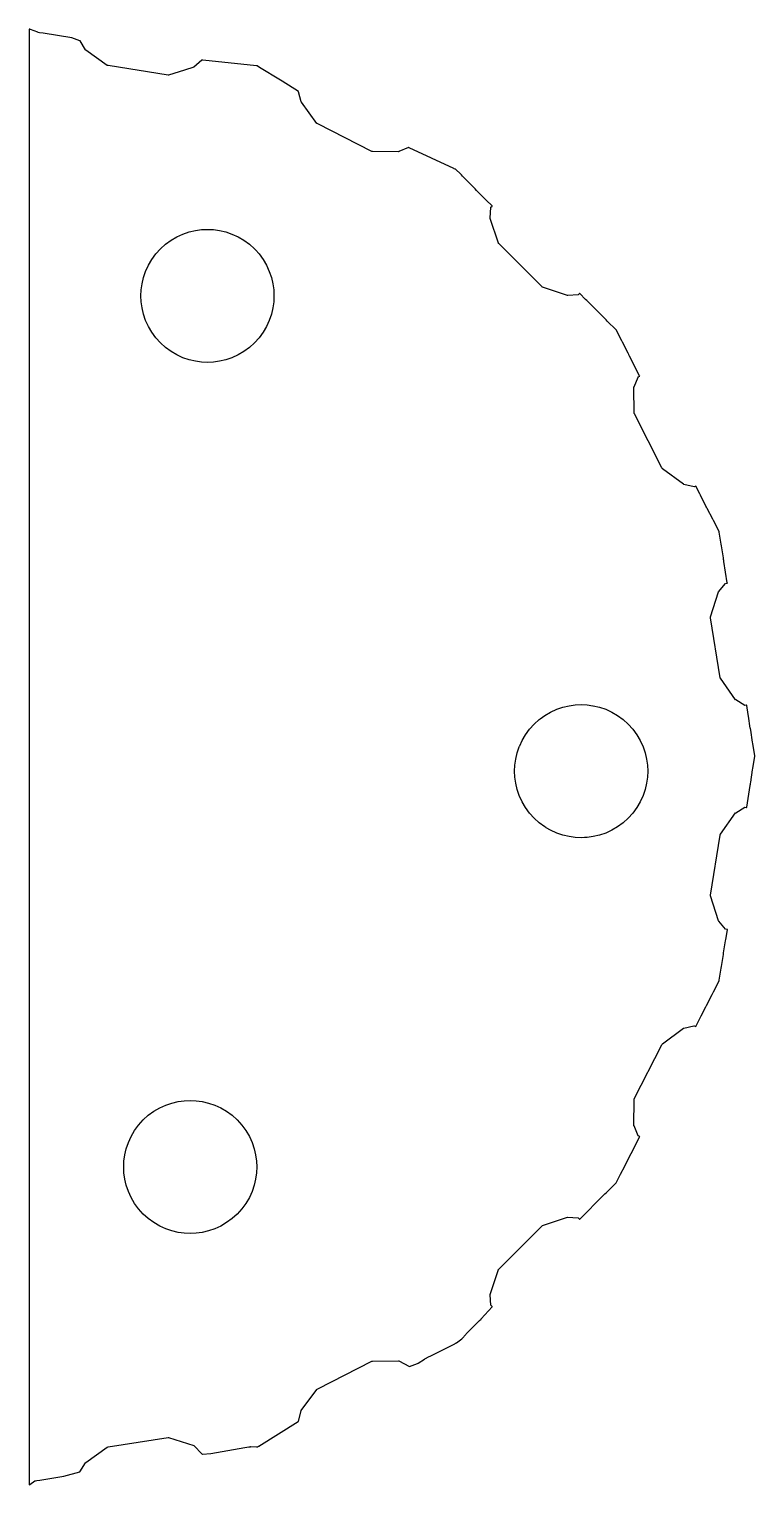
# Model space of a CAD drawing. Extents: x 19.6 to 34.8, y 222.7 to 253.3.
import ezdxf

# ---------------------------------------------------------------- set-up
doc = ezdxf.new("R2010")
doc.units = 0
doc.layers.add('DEFAULT', color=7, linetype='CONTINUOUS')

msp = doc.modelspace()

# ---------------------------------------------------------------- linework, layer by layer
at = {"layer": 'DEFAULT'}
for points in [[(19.553, 222.669), (19.566, 222.678), (19.675, 222.755), (19.686, 222.757), (19.716, 222.762), (19.775, 222.771), (20.282, 222.851), (20.616, 222.944), (20.621, 222.945), (20.621, 222.946), (20.737, 223.134), (20.739, 223.137), (20.741, 223.138), (21.19, 223.459), (21.196, 223.463), (21.213, 223.466), (22.472, 223.665), (22.473, 223.665), (22.477, 223.666), (22.484, 223.664), (23.01, 223.497), (23.012, 223.497), (23.013, 223.496), (23.188, 223.315), (23.19, 223.312), (23.193, 223.312), (23.374, 223.326), (24.085, 223.452), (24.167, 223.467), (24.186, 223.47), (24.202, 223.472), (24.208, 223.473), (24.33, 223.468), (24.344, 223.467), (24.349, 223.469), (24.354, 223.472), (24.373, 223.482), (24.38, 223.486), (25.205, 224.004), (25.216, 224.011), (25.216, 224.012), (25.268, 224.227), (25.269, 224.23), (25.27, 224.232), (25.598, 224.675), (25.602, 224.681), (25.617, 224.689), (26.753, 225.268), (26.758, 225.271), (26.766, 225.271), (27.317, 225.275), (27.32, 225.275), (27.321, 225.274), (27.543, 225.156), (27.546, 225.154), (27.548, 225.155), (27.714, 225.22), (27.73, 225.229), (27.859, 225.31), (27.87, 225.316), (27.96, 225.366), (27.979, 225.372), (28.035, 225.401), (28.495, 225.635), (28.51, 225.645), (28.515, 225.648), (28.529, 225.658), (28.647, 225.741), (28.651, 225.744), (28.727, 225.831), (28.736, 225.841), (28.757, 225.862), (29.017, 226.123), (29.049, 226.155), (29.054, 226.16), (29.281, 226.414), (29.284, 226.417), (29.283, 226.417), (29.256, 226.445), (29.256, 226.446), (29.239, 226.666), (29.239, 226.669), (29.24, 226.672), (29.414, 227.195), (29.417, 227.202), (29.42, 227.205), (29.421, 227.206), (30.322, 228.107), (30.334, 228.119), (30.341, 228.122), (30.864, 228.296), (30.867, 228.297), (30.868, 228.297), (31.088, 228.28), (31.091, 228.28), (31.118, 228.252), (31.119, 228.252), (31.121, 228.254), (31.277, 228.411), (31.296, 228.429), (31.448, 228.581), (31.47, 228.603), (31.652, 228.785), (31.674, 228.807), (31.857, 228.99), (31.884, 229.017), (31.888, 229.021), (31.893, 229.032), (31.956, 229.156), (31.964, 229.171), (31.98, 229.202), (32.018, 229.277), (32.025, 229.29), (32.375, 229.978), (32.38, 229.987), (32.382, 229.99), (32.381, 229.99), (32.347, 230.008), (32.346, 230.009), (32.262, 230.213), (32.261, 230.216), (32.261, 230.219), (32.265, 230.77), (32.265, 230.778), (32.268, 230.783), (32.847, 231.918), (32.854, 231.934), (32.86, 231.938), (33.304, 232.266), (33.306, 232.267), (33.307, 232.267), (33.522, 232.32), (33.525, 232.32), (33.559, 232.303), (33.56, 232.302), (33.561, 232.305), (33.662, 232.502), (33.673, 232.525), (33.771, 232.717), (33.785, 232.745), (33.902, 232.974), (33.919, 233.007), (33.933, 233.036), (34.051, 233.266), (34.053, 233.271), (34.054, 233.277), (34.095, 233.533), (34.1, 233.564), (34.14, 233.818), (34.145, 233.85), (34.185, 234.103), (34.19, 234.134), (34.223, 234.339), (34.223, 234.342), (34.224, 234.346), (34.223, 234.346), (34.185, 234.352), (34.184, 234.353), (34.041, 234.521), (34.039, 234.523), (34.038, 234.526), (33.872, 235.051), (33.87, 235.059), (33.871, 235.064), (34.07, 236.323), (34.072, 236.336), (34.073, 236.34), (34.074, 236.342), (34.076, 236.344), (34.396, 236.793), (34.399, 236.797), (34.4, 236.797), (34.588, 236.914), (34.591, 236.915), (34.629, 236.909), (34.63, 236.909), (34.631, 236.915), (34.702, 237.369), (34.706, 237.376), (34.707, 237.399), (34.708, 237.405), (34.709, 237.411), (34.714, 237.442), (34.754, 237.696), (34.759, 237.728), (34.8, 237.983), (34.802, 237.989), (34.8, 237.995), (34.759, 238.25), (34.754, 238.282), (34.714, 238.536), (34.709, 238.567), (34.706, 238.577), (34.666, 238.83), (34.661, 238.861), (34.63, 239.052), (34.63, 239.055), (34.629, 239.057), (34.591, 239.051), (34.591, 239.051), (34.59, 239.052), (34.402, 239.168), (34.399, 239.169), (34.398, 239.171), (34.396, 239.173), (34.076, 239.622), (34.073, 239.626), (34.072, 239.631), (33.872, 240.891), (33.87, 240.908), (33.872, 240.915), (34.038, 241.44), (34.039, 241.443), (34.04, 241.443), (34.183, 241.612), (34.185, 241.614), (34.185, 241.614), (34.223, 241.62), (34.222, 241.626), (34.149, 242.08), (34.148, 242.1), (34.144, 242.122), (34.139, 242.153), (34.099, 242.407), (34.094, 242.439), (34.054, 242.694), (34.053, 242.701), (34.051, 242.706), (33.934, 242.936), (33.919, 242.965), (33.802, 243.194), (33.788, 243.222), (33.774, 243.243), (33.658, 243.471), (33.644, 243.499), (33.561, 243.661), (33.56, 243.663), (33.56, 243.664), (33.525, 243.646), (33.525, 243.646), (33.524, 243.646), (33.309, 243.698), (33.306, 243.699), (33.304, 243.701), (32.86, 244.028), (32.854, 244.032), (32.852, 244.037), (32.847, 244.046), (32.269, 245.182), (32.265, 245.189), (32.265, 245.191), (32.261, 245.742), (32.261, 245.75), (32.262, 245.751), (32.346, 245.955), (32.347, 245.958), (32.381, 245.976), (32.382, 245.976), (32.379, 245.981), (32.17, 246.391), (32.162, 246.408), (32.154, 246.423), (32.151, 246.428), (32.137, 246.457), (32.02, 246.686), (32.005, 246.714), (31.888, 246.945), (31.884, 246.949), (31.701, 247.132), (31.678, 247.154), (31.496, 247.336), (31.474, 247.359), (31.293, 247.54), (31.271, 247.562), (31.245, 247.588), (31.121, 247.712), (31.119, 247.714), (31.118, 247.714), (31.091, 247.686), (31.09, 247.686), (30.869, 247.669), (30.867, 247.669), (30.864, 247.67), (30.341, 247.844), (30.334, 247.847), (30.33, 247.851), (29.429, 248.752), (29.417, 248.764), (29.416, 248.767), (29.241, 249.29), (29.239, 249.297), (29.239, 249.298), (29.256, 249.518), (29.256, 249.521), (29.256, 249.522), (29.284, 249.549), (29.282, 249.551), (29.157, 249.674), (29.135, 249.696), (28.954, 249.877), (28.922, 249.91), (28.659, 250.179), (28.634, 250.207), (28.631, 250.213), (28.618, 250.225), (28.516, 250.32), (28.51, 250.322), (28.504, 250.323), (28.483, 250.334), (28.475, 250.337), (27.54, 250.771), (27.528, 250.777), (27.527, 250.776), (27.322, 250.692), (27.32, 250.691), (27.317, 250.691), (26.766, 250.695), (26.758, 250.695), (26.753, 250.698), (25.617, 251.277), (25.602, 251.285), (25.601, 251.287), (25.273, 251.73), (25.269, 251.736), (25.269, 251.737), (25.216, 251.952), (25.215, 251.955), (25.211, 251.958), (24.871, 252.173), (24.836, 252.193), (24.395, 252.464), (24.344, 252.495), (24.333, 252.498), (23.203, 252.613), (23.187, 252.615), (23.184, 252.615), (23.183, 252.614), (23.015, 252.471), (23.012, 252.469), (23.01, 252.469), (22.815, 252.407), (22.484, 252.302), (22.477, 252.3), (22.473, 252.301), (22.472, 252.301), (21.213, 252.5), (21.196, 252.503), (21.194, 252.504), (20.745, 252.825), (20.739, 252.829), (20.738, 252.83), (20.622, 253.018), (20.621, 253.021), (20.619, 253.022), (20.451, 253.086), (19.846, 253.182), (19.774, 253.193), (19.745, 253.199), (19.733, 253.201), (19.585, 253.261), (19.568, 253.268), (19.567, 253.267), (19.553, 253.266), (19.553, 222.669)], [(23.174, 249.053), (23.3, 249.059), (23.425, 249.053), (23.554, 249.035), (23.684, 249.005), (23.814, 248.961), (23.942, 248.903), (24.065, 248.831), (24.181, 248.746), (24.288, 248.649), (24.308, 248.627), (24.385, 248.542), (24.47, 248.426), (24.541, 248.303), (24.599, 248.175), (24.643, 248.046), (24.674, 247.915), (24.692, 247.786), (24.697, 247.661), (24.697, 247.644), (24.692, 247.535), (24.674, 247.407), (24.643, 247.276), (24.599, 247.146), (24.541, 247.019), (24.47, 246.896), (24.385, 246.78), (24.288, 246.672), (24.181, 246.576), (24.065, 246.491), (23.942, 246.419), (23.814, 246.361), (23.684, 246.317), (23.554, 246.286), (23.425, 246.269), (23.3, 246.263), (23.174, 246.269), (23.045, 246.286), (22.915, 246.317), (22.785, 246.361), (22.658, 246.419), (22.535, 246.491), (22.419, 246.576), (22.311, 246.672), (22.214, 246.78), (22.13, 246.896), (22.058, 247.019), (22, 247.146), (21.956, 247.276), (21.925, 247.407), (21.907, 247.535), (21.902, 247.661), (21.907, 247.786), (21.925, 247.915), (21.956, 248.046), (22, 248.175), (22.058, 248.303), (22.13, 248.426), (22.214, 248.542), (22.311, 248.649), (22.419, 248.746), (22.535, 248.831), (22.658, 248.903), (22.785, 248.961), (22.915, 249.005), (23.045, 249.035)], [(31.027, 239.063), (31.152, 239.069), (31.278, 239.063), (31.399, 239.046), (31.407, 239.045), (31.537, 239.015), (31.667, 238.971), (31.794, 238.913), (31.917, 238.841), (32.033, 238.756), (32.141, 238.659), (32.237, 238.552), (32.322, 238.436), (32.394, 238.313), (32.452, 238.185), (32.496, 238.056), (32.527, 237.925), (32.544, 237.797), (32.55, 237.671), (32.544, 237.545), (32.527, 237.417), (32.496, 237.286), (32.452, 237.156), (32.394, 237.029), (32.322, 236.906), (32.237, 236.79), (32.141, 236.683), (32.033, 236.586), (31.917, 236.501), (31.916, 236.5), (31.794, 236.429), (31.667, 236.371), (31.537, 236.327), (31.407, 236.296), (31.278, 236.279), (31.219, 236.276), (31.152, 236.273), (31.027, 236.279), (30.898, 236.296), (30.768, 236.327), (30.638, 236.371), (30.51, 236.429), (30.418, 236.483), (30.414, 236.485), (30.41, 236.488), (30.387, 236.501), (30.271, 236.586), (30.164, 236.683), (30.067, 236.79), (29.982, 236.906), (29.91, 237.029), (29.852, 237.156), (29.808, 237.286), (29.778, 237.417), (29.76, 237.545), (29.754, 237.671), (29.76, 237.797), (29.778, 237.925), (29.808, 238.056), (29.852, 238.185), (29.856, 238.193), (29.857, 238.196), (29.86, 238.202), (29.91, 238.313), (29.982, 238.436), (30.067, 238.552), (30.164, 238.659), (30.271, 238.756), (30.288, 238.769), (30.387, 238.841), (30.51, 238.913), (30.638, 238.971), (30.768, 239.015), (30.898, 239.045)], [(22.812, 230.744), (22.938, 230.75), (23.064, 230.744), (23.192, 230.726), (23.323, 230.696), (23.452, 230.651), (23.58, 230.593), (23.703, 230.522), (23.819, 230.437), (23.926, 230.34), (24.023, 230.233), (24.108, 230.117), (24.18, 229.994), (24.238, 229.866), (24.282, 229.736), (24.312, 229.606), (24.33, 229.477), (24.336, 229.352), (24.33, 229.226), (24.312, 229.097), (24.282, 228.967), (24.238, 228.837), (24.18, 228.71), (24.108, 228.587), (24.023, 228.471), (23.926, 228.363), (23.819, 228.266), (23.703, 228.182), (23.58, 228.11), (23.452, 228.052), (23.323, 228.008), (23.192, 227.977), (23.064, 227.96), (22.938, 227.954), (22.812, 227.96), (22.684, 227.977), (22.553, 228.008), (22.423, 228.052), (22.296, 228.11), (22.173, 228.182), (22.057, 228.266), (21.95, 228.363), (21.853, 228.471), (21.768, 228.587), (21.696, 228.71), (21.638, 228.837), (21.594, 228.967), (21.563, 229.097), (21.546, 229.226), (21.54, 229.352), (21.546, 229.477), (21.563, 229.606), (21.594, 229.736), (21.638, 229.866), (21.696, 229.994), (21.768, 230.117), (21.853, 230.233), (21.95, 230.34), (22.057, 230.437), (22.173, 230.522), (22.296, 230.593), (22.423, 230.651), (22.553, 230.696), (22.684, 230.726)]]:
    msp.add_lwpolyline(points, close=True, dxfattribs=at)

doc.saveas('drawing.dxf')
